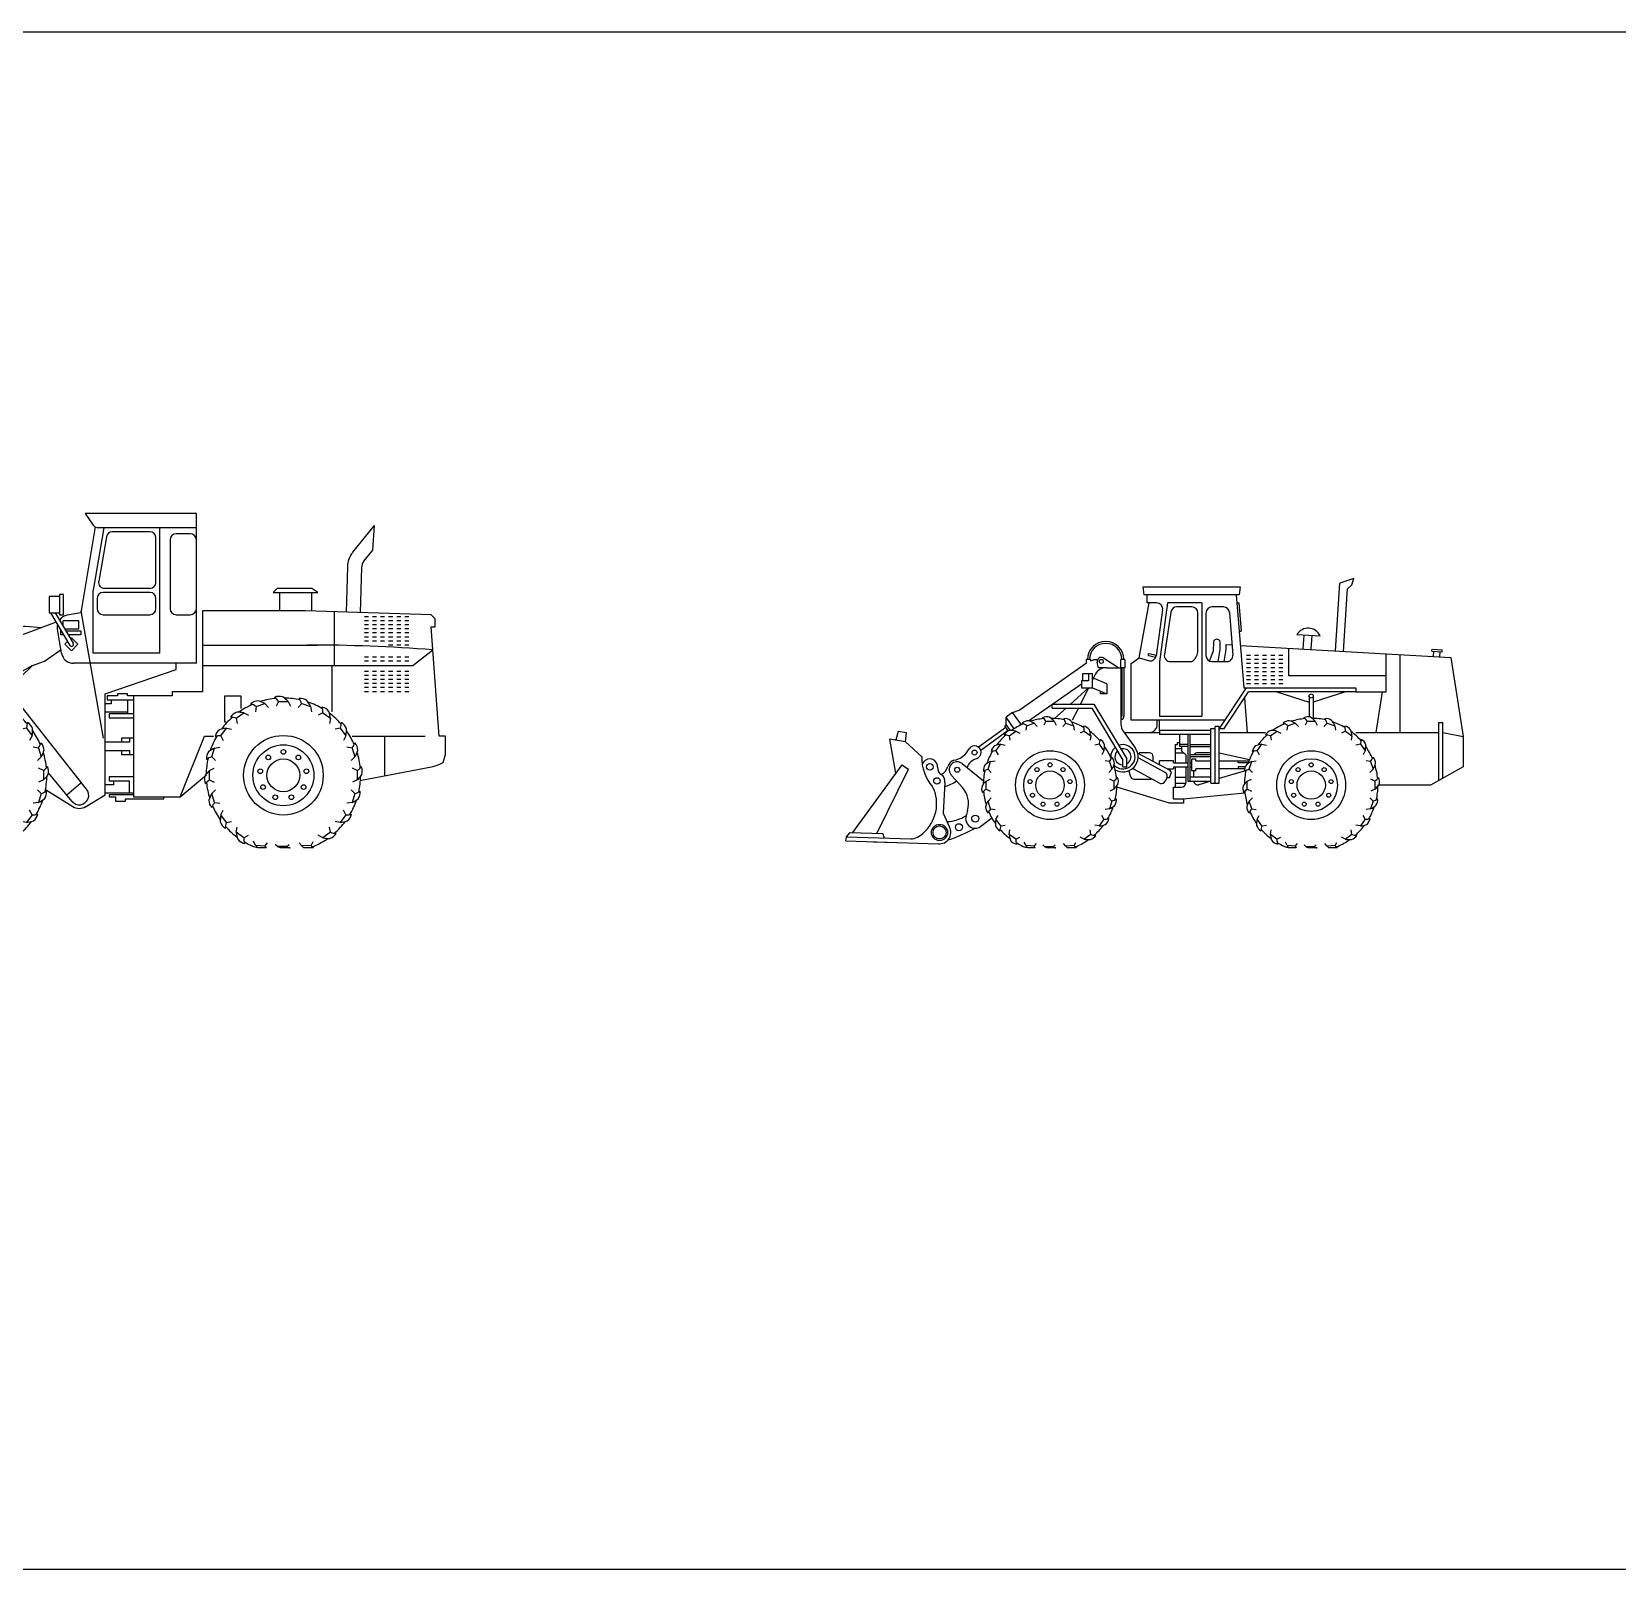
# Model space of a CAD drawing. Extents: x -121210 to 57230, y 84783 to 157800.
# Drawn here: x -78611 to -62947, y 112523 to 127711 of the extents above; entities that cross this region are included whole.
import ezdxf

# ---------------------------------------------------------------- set-up
doc = ezdxf.new("R2010")
doc.units = 0
doc.header["$MEASUREMENT"] = 0
doc.layers.get('0').update_dxf_attribs({"linetype": 'CONTINUOUS'})

# ---------------------------------------------------------------- blocks, each defined once
blk = doc.blocks.new('A$C0AE70014')
for p, q in [((3405, 3303), (3487, 3188)), ((4505, 3303), (3405, 3303)), ((4505, 1823), (4505, 3303)), ((3506, 3171), (3365, 2323)), ((3591, 3163), (3485, 2547)), ((4505, 3163), (3535, 3163)), ((4145, 1923), (4145, 3163)), ((6050, 2920), (6265, 3183)), ((6248, 2941), (6265, 3183)), ((3616, 3073), (3540, 2633)), ((4045, 3123), (3675, 3123)), ((4105, 2623), (4105, 3063)), ((4245, 3043), (4245, 2363)), ((4445, 3103), (4305, 3103)), ((6159, 2831), (6248, 2941)), ((5997, 2775), (5984, 2330)), ((6137, 2771), (6124, 2326)), ((3485, 1923), (3485, 2547)), ((4045, 2523), (3585, 2523)), ((4045, 2563), (3599, 2563)), ((5305, 2563), (5265, 2523)), ((5265, 2523), (5705, 2523)), ((5645, 2563), (5305, 2563)), ((5325, 2523), (5325, 2343)), ((5705, 2523), (5645, 2563)), ((5645, 2343), (5645, 2523)), ((3052, 2483), (3052, 2323)), ((3152, 2483), (3052, 2483)), ((3152, 2503), (3152, 2303)), ((3192, 2503), (3152, 2503)), ((3192, 2303), (3192, 2503)), ((3525, 2463), (3525, 2363)), ((4105, 2363), (4105, 2463)), ((3120, 2229), (2354, 1942)), ((3052, 2323), (3152, 2323)), ((3065, 2323), (3254, 2000)), ((3111, 2323), (3289, 2021)), ((3152, 2303), (3192, 2303)), ((3185, 2243), (3185, 2198)), ((3345, 2243), (3185, 2243)), ((3365, 2323), (3229, 2298)), ((3345, 2163), (3345, 2243)), ((3365, 2343), (3585, 1083)), ((3585, 2303), (4045, 2303)), ((4305, 2303), (4445, 2303)), ((4565, 2343), (4565, 1543)), ((5585, 2343), (4565, 2343)), ((6825, 2303), (5585, 2343)), ((5865, 2334), (5865, 1803)), ((6205, 2283), (6165, 2283)), ((6205, 2243), (6165, 2243)), ((6205, 2203), (6165, 2203)), ((6285, 2283), (6245, 2283)), ((6285, 2243), (6245, 2243)), ((6285, 2203), (6245, 2203)), ((6365, 2283), (6325, 2283)), ((6365, 2243), (6325, 2243)), ((6365, 2203), (6325, 2203)), ((6445, 2283), (6405, 2283)), ((6445, 2243), (6405, 2243)), ((6445, 2203), (6405, 2203)), ((6525, 2283), (6485, 2283)), ((6525, 2243), (6485, 2243)), ((6525, 2203), (6485, 2203)), ((6605, 2283), (6565, 2283)), ((6605, 2243), (6565, 2243)), ((6605, 2203), (6565, 2203)), ((6865, 2263), (6825, 2303)), ((6865, 2183), (6865, 2263)), ((2685, 2163), (1886, 1999)), ((2702, 2072), (2685, 2163)), ((2744, 2135), (2692, 2124)), ((2973, 2174), (2818, 2188)), ((3174, 1922), (3132, 2160)), ((3165, 2143), (3170, 2143)), ((3165, 2103), (3165, 2143)), ((3194, 2103), (3165, 2103)), ((3205, 2163), (3345, 2163)), ((3207, 2011), (3233, 2037)), ((3217, 2143), (3365, 2143)), ((3365, 2103), (3240, 2103)), ((3262, 2066), (3270, 2074)), ((3270, 2074), (3334, 2011)), ((3365, 2143), (3365, 2103)), ((6205, 2163), (6165, 2163)), ((6205, 2123), (6165, 2123)), ((6205, 2083), (6165, 2083)), ((6205, 2043), (6165, 2043)), ((6285, 2163), (6245, 2163)), ((6285, 2123), (6245, 2123)), ((6285, 2083), (6245, 2083)), ((6285, 2043), (6245, 2043)), ((6365, 2163), (6325, 2163)), ((6365, 2123), (6325, 2123)), ((6365, 2083), (6325, 2083)), ((6365, 2043), (6325, 2043)), ((6445, 2163), (6405, 2163)), ((6445, 2123), (6405, 2123)), ((6445, 2083), (6405, 2083)), ((6445, 2043), (6405, 2043)), ((6525, 2163), (6485, 2163)), ((6525, 2123), (6485, 2123)), ((6525, 2083), (6485, 2083)), ((6525, 2043), (6485, 2043)), ((6605, 2163), (6565, 2163)), ((6605, 2123), (6565, 2123)), ((6605, 2083), (6565, 2083)), ((6605, 2043), (6565, 2043)), ((6825, 2183), (6865, 2183)), ((6905, 1103), (6825, 2183)), ((1856, 1933), (1454, 1851)), ((1845, 2003), (1888, 1743)), ((1905, 2003), (1845, 2003)), ((1886, 1999), (1922, 1762)), ((3005, 1843), (3168, 1958)), ((3270, 1947), (3207, 2011)), ((3334, 2011), (3270, 1947)), ((4145, 1923), (3485, 1923)), ((4565, 2003), (5703, 2003)), ((6205, 1883), (6165, 1883)), ((6285, 1883), (6245, 1883)), ((6365, 1883), (6325, 1883)), ((6445, 2003), (6405, 2003)), ((6445, 1883), (6405, 1883)), ((6525, 2003), (6485, 2003)), ((6525, 1883), (6485, 1883)), ((6605, 2003), (6565, 2003)), ((6605, 1883), (6565, 1883)), ((6645, 1803), (6841, 1956)), ((1760, 1399), (1503, 1809)), ((2211, 1850), (1522, 1161)), ((1876, 1816), (1542, 1747)), ((1582, 1877), (1602, 1759)), ((1888, 1743), (1925, 1763)), ((2178, 1815), (1922, 1762)), ((2885, 1803), (2605, 1643)), ((2645, 1567), (2885, 1803)), ((2885, 1803), (3005, 1843)), ((4505, 1823), (3292, 1823)), ((3605, 1523), (4305, 1763)), ((4305, 1763), (4305, 1823)), ((4565, 1803), (6645, 1803)), ((5845, 1794), (5845, 1343)), ((6205, 1843), (6165, 1843)), ((6205, 1743), (6165, 1743)), ((6285, 1843), (6245, 1843)), ((6285, 1743), (6245, 1743)), ((6365, 1843), (6325, 1843)), ((6365, 1743), (6325, 1743)), ((6445, 1843), (6405, 1843)), ((6445, 1743), (6405, 1743)), ((6525, 1843), (6485, 1843)), ((6525, 1743), (6485, 1743)), ((6605, 1843), (6565, 1843)), ((6605, 1743), (6565, 1743)), ((1329, 1720), (1541, 1180)), ((1373, 1607), (1568, 1705)), ((1388, 1570), (1589, 1671)), ((2605, 1643), (2385, 1483)), ((2437, 1480), (2625, 1623)), ((2645, 1603), (2475, 1473)), ((2625, 1623), (2645, 1603)), ((2625, 1583), (3418, 580)), ((6205, 1703), (6165, 1703)), ((6205, 1663), (6165, 1663)), ((6205, 1623), (6165, 1623)), ((6205, 1583), (6165, 1583)), ((6285, 1703), (6245, 1703)), ((6285, 1663), (6245, 1663)), ((6285, 1623), (6245, 1623)), ((6285, 1583), (6245, 1583)), ((6365, 1703), (6325, 1703)), ((6365, 1663), (6325, 1663)), ((6365, 1623), (6325, 1623)), ((6365, 1583), (6325, 1583)), ((6445, 1703), (6405, 1703)), ((6445, 1663), (6405, 1663)), ((6445, 1623), (6405, 1623)), ((6445, 1583), (6405, 1583)), ((6525, 1703), (6485, 1703)), ((6525, 1663), (6485, 1663)), ((6525, 1623), (6485, 1623)), ((6525, 1583), (6485, 1583)), ((6605, 1703), (6565, 1703)), ((6605, 1663), (6565, 1663)), ((6605, 1623), (6565, 1623)), ((6605, 1583), (6565, 1583)), ((1995, 1396), (2083, 1425)), ((2083, 1425), (2119, 1388)), ((2218, 1446), (2195, 1400)), ((2218, 1446), (2311, 1446)), ((2311, 1446), (2334, 1400)), ((2446, 1425), (2410, 1388)), ((2446, 1425), (2534, 1396)), ((3605, 523), (3605, 1523)), ((3665, 1423), (3605, 1423)), ((3625, 1503), (3625, 1463)), ((3725, 1503), (3625, 1503)), ((3625, 1463), (3885, 1463)), ((3665, 1463), (3665, 1423)), ((3725, 1523), (3725, 1503)), ((3825, 1523), (3725, 1523)), ((3825, 1503), (3825, 1523)), ((3885, 1503), (3825, 1503)), ((3825, 1463), (3825, 1323)), ((3885, 1503), (3885, 503)), ((4265, 1503), (3885, 1503)), ((4265, 1543), (4265, 1503)), ((4565, 1543), (4265, 1543)), ((4785, 1503), (4945, 1503)), ((4785, 1243), (4785, 1503)), ((4945, 1503), (4945, 1378)), ((5095, 1396), (5183, 1425)), ((5183, 1425), (5219, 1388)), ((5318, 1446), (5295, 1400)), ((5318, 1446), (5411, 1446)), ((5411, 1446), (5434, 1400)), ((5546, 1425), (5510, 1388)), ((5546, 1425), (5634, 1396)), ((6205, 1543), (6165, 1543)), ((6285, 1543), (6245, 1543)), ((6365, 1543), (6325, 1543)), ((6445, 1543), (6405, 1543)), ((6525, 1543), (6485, 1543)), ((6605, 1543), (6565, 1543)), ((737, 1260), (805, 1295)), ((739, 1071), (737, 1260)), ((805, 1295), (1098, 1040)), ((1799, 1280), (1873, 1334)), ((1799, 1280), (1807, 1229)), ((1873, 1334), (1919, 1310)), ((1995, 1396), (1988, 1345)), ((2534, 1396), (2542, 1345)), ((2656, 1334), (2610, 1310)), ((2656, 1334), (2730, 1280)), ((2730, 1280), (2722, 1229)), ((3605, 1343), (3825, 1343)), ((3645, 1323), (3645, 1283)), ((3885, 1323), (3645, 1323)), ((3645, 1283), (3885, 1283)), ((4899, 1280), (4973, 1334)), ((4899, 1280), (4907, 1229)), ((4973, 1334), (5019, 1310)), ((5095, 1396), (5088, 1345)), ((5634, 1396), (5642, 1345)), ((5756, 1334), (5710, 1310)), ((5756, 1334), (5830, 1280)), ((5830, 1280), (5822, 1229)), ((1647, 1108), (1702, 1183)), ((1647, 1108), (1671, 1062)), ((1702, 1183), (1753, 1174)), ((2827, 1183), (2776, 1174)), ((2827, 1183), (2882, 1108)), ((2882, 1108), (2858, 1062)), ((4345, 503), (4585, 1103)), ((4585, 1103), (4675, 1103)), ((4747, 1108), (4802, 1183)), ((4747, 1108), (4771, 1062)), ((4801, 1243), (4785, 1243)), ((4802, 1183), (4853, 1174)), ((5927, 1183), (5876, 1174)), ((5927, 1183), (5982, 1108)), ((5982, 1108), (5958, 1062)), ((6043, 1103), (6765, 1103)), ((6365, 1103), (6365, 712)), ((6965, 1103), (6905, 1103)), ((6965, 923), (6965, 1103)), ((135, 344), (907, 1066)), ((224, 318), (1002, 1045)), ((907, 1066), (1002, 1045)), ((1139, 951), (1143, 545)), ((1557, 898), (1585, 986)), ((1585, 986), (1637, 994)), ((2944, 986), (2893, 994)), ((2944, 986), (2972, 898)), ((3845, 1043), (3605, 1043)), ((3605, 963), (3845, 963)), ((3765, 1083), (3765, 1043)), ((3885, 1083), (3765, 1083)), ((3765, 963), (3765, 923)), ((3845, 1083), (3845, 1043)), ((3845, 963), (3845, 923)), ((4657, 898), (4685, 986)), ((4685, 986), (4737, 994)), ((6044, 986), (5993, 994)), ((6044, 986), (6072, 898)), ((90, 357), (663, 893)), ((1140, 833), (1253, 691)), ((1362, 560), (1408, 928)), ((1535, 763), (1582, 786)), ((1557, 898), (1594, 862)), ((2972, 898), (2935, 862)), ((2994, 763), (2947, 786)), ((3765, 923), (3885, 923)), ((4635, 763), (4682, 786)), ((4657, 898), (4694, 862)), ((6072, 898), (6035, 862)), ((6094, 763), (6047, 786)), ((6121, 666), (6845, 803)), ((6845, 803), (6905, 823)), ((6905, 823), (6945, 843)), ((6945, 843), (6965, 923)), ((1535, 671), (1535, 763)), ((1535, 671), (1582, 648)), ((2994, 671), (2947, 648)), ((2994, 763), (2994, 671)), ((3276, 462), (3044, 740)), ((3225, 523), (3365, 643)), ((3645, 703), (3645, 663)), ((3885, 703), (3645, 703)), ((3645, 663), (3845, 663)), ((3685, 663), (3685, 623)), ((3845, 543), (3845, 663)), ((4345, 503), (4605, 723)), ((4635, 671), (4635, 763)), ((4635, 671), (4682, 648)), ((6094, 671), (6047, 648)), ((6094, 763), (6094, 671)), ((1304, 517), (1270, 193)), ((1557, 536), (1594, 572)), ((1585, 448), (1557, 536)), ((2972, 536), (2935, 572)), ((2972, 536), (2944, 448)), ((3015, 577), (3285, 408)), ((3410, 407), (3605, 523)), ((3685, 623), (3605, 623)), ((3605, 543), (3885, 543)), ((3645, 523), (3645, 503)), ((3885, 523), (3645, 523)), ((3645, 503), (3705, 503)), ((3705, 503), (3705, 463)), ((3805, 483), (4185, 483)), ((3805, 463), (3805, 483)), ((3885, 503), (4345, 503)), ((4185, 483), (4185, 503)), ((4657, 536), (4694, 572)), ((4685, 448), (4657, 536)), ((6072, 536), (6035, 572)), ((6072, 536), (6044, 448)), ((0, 342), (72, 363)), ((947, 64), (0, 342)), ((308, 294), (72, 363)), ((1585, 448), (1637, 440)), ((1647, 326), (1671, 372)), ((1702, 251), (1647, 326)), ((2882, 326), (2827, 251)), ((2882, 326), (2858, 372)), ((2944, 448), (2893, 440)), ((3705, 463), (3805, 463)), ((4685, 448), (4737, 440)), ((4747, 326), (4771, 372)), ((4802, 251), (4747, 326)), ((5982, 326), (5927, 251)), ((5982, 326), (5958, 372)), ((6044, 448), (5993, 440)), ((308, 294), (310, 251)), ((1702, 251), (1753, 259)), ((1799, 154), (1807, 205)), ((2730, 154), (2722, 205)), ((2827, 251), (2776, 259)), ((4802, 251), (4853, 259)), ((4899, 154), (4907, 205)), ((5830, 154), (5822, 205)), ((5927, 251), (5876, 259)), ((1168, 86), (999, 61)), ((1873, 100), (1799, 154)), ((1873, 100), (1919, 124)), ((1990, 25), (1971, 66)), ((2083, 18), (1990, 25)), ((2095, 0), (2012, 0)), ((2083, 18), (2109, 49)), ((2207, 12), (2184, 33)), ((2299, 12), (2207, 12)), ((2332, 0), (2246, 0)), ((2299, 12), (2323, 33)), ((2446, 19), (2420, 49)), ((2539, 25), (2446, 19)), ((2563, 0), (2468, 0)), ((2539, 25), (2558, 62)), ((2656, 100), (2610, 124)), ((2730, 154), (2656, 100)), ((4973, 100), (4899, 154)), ((4973, 100), (5019, 124)), ((5090, 25), (5071, 66)), ((5183, 18), (5090, 25)), ((5195, 0), (5112, 0)), ((5183, 18), (5209, 49)), ((5307, 12), (5284, 33)), ((5399, 12), (5307, 12)), ((5432, 0), (5346, 0)), ((5399, 12), (5423, 33)), ((5546, 19), (5520, 49)), ((5639, 25), (5546, 19)), ((5663, 0), (5568, 0)), ((5639, 25), (5658, 62)), ((5756, 100), (5710, 124)), ((5830, 154), (5756, 100))]:
    blk.add_line(p, q)
for centre, radius in [((1413, 1770), 36.6), ((2265, 717), 393), ((5365, 717), 393), ((2265, 717), 301), ((2265, 948), 23.1), ((5365, 717), 301), ((5365, 948), 23.1), ((2116, 894), 23.1), ((2265, 717), 162), ((2413, 894), 23.1), ((5216, 894), 23.1), ((5365, 717), 162), ((5513, 894), 23.1), ((1193, 588), 40), ((2037, 757), 23.1), ((2492, 757), 23.1), ((5137, 757), 23.1), ((5592, 757), 23.1), ((2064, 601), 23.1), ((2185, 500), 23.1), ((2344, 500), 23.1), ((2465, 601), 23.1), ((5164, 601), 23.1), ((5285, 500), 23.1), ((5444, 500), 23.1), ((5565, 601), 23.1), ((1154, 241), 40)]:
    blk.add_circle(centre, radius)
for centre, radius, start, end in [((3535, 3223), 60, 215.5377, 270), ((3675, 3063), 60, 90, 170.2176), ((4045, 3063), 60, 0, 90), ((4305, 3043), 60, 90, 180), ((4445, 3043), 60, 0, 90), ((6237, 2768), 240, 140.9061, 178.3634), ((6237, 2768), 100, 140.9061, 178.3634), ((3585, 2463), 60, 90, 180), ((3599, 2623), 60, 170.2176, 270), ((4045, 2623), 60, 270, 0), ((4045, 2463), 60, 0, 90), ((3585, 2363), 60, 180, 270), ((4045, 2363), 60, 270, 0), ((4305, 2363), 60, 180, 270), ((4445, 2363), 60, 270, 0), ((3250, 2180), 120, 167.5202, 190.008), ((3250, 2180), 120, 100.3048, 143.9606), ((2812, 2118), 69.6, 84.6796, 204.4108), ((2494, 1567), 400, 110.556, 135), ((3292, 1943), 120, 190.008, 270), ((3272, 2011), 20, 210.4655, 300.4655), ((3272, 2011), 20, 300.4655, 30.4655), ((5658, -12803), 14806, 85.416, 90.2112), ((1418, 1760), 98, 30.5856, 203.8803), ((2265, 717), 763, 113.456, 125.2363), ((2017, 1347), 105, 89.3999, 133.5505), ((1890, 1262), 170, 51.9063, 71.2791), ((1942, 1184), 278, 59.6335, 74.1346), ((2265, 717), 763, 95.456, 107.2363), ((2224, 1392), 105, 71.3999, 115.5505), ((2077, 1351), 170, 33.9063, 53.2791), ((2103, 1261), 278, 41.6335, 56.1346), ((2265, 717), 763, 77.456, 89.2363), ((2435, 1372), 105, 53.3999, 97.5505), ((2282, 1378), 170, 15.9063, 35.2791), ((2279, 1284), 278, 23.6335, 38.1346), ((2265, 717), 763, 59.456, 71.2363), ((5365, 717), 763, 113.456, 125.2363), ((5117, 1347), 105, 89.3999, 133.5505), ((4990, 1262), 170, 51.9063, 71.2791), ((5042, 1184), 278, 59.6335, 74.1346), ((5365, 717), 763, 95.456, 107.2363), ((5324, 1392), 105, 71.3999, 115.5505), ((5177, 1351), 170, 33.9063, 53.2791), ((5203, 1261), 278, 41.6335, 56.1346), ((5365, 717), 763, 77.456, 89.2363), ((5535, 1372), 105, 53.3999, 97.5505), ((5382, 1378), 170, 15.9063, 35.2791), ((5379, 1284), 278, 23.6335, 38.1346), ((5365, 717), 763, 59.456, 71.2363), ((2265, 717), 763, 131.456, 143.2363), ((1835, 1240), 105, 107.3999, 151.5505), ((1740, 1120), 170, 69.9063, 89.2791), ((1814, 1062), 278, 77.6335, 92.1346), ((2629, 1287), 105, 35.3999, 79.5505), ((2486, 1340), 170, 357.9063, 17.2791), ((2453, 1252), 278, 5.6335, 20.1346), ((2265, 717), 763, 41.456, 53.2363), ((5365, 717), 763, 131.456, 143.2363), ((4935, 1240), 105, 107.3999, 151.5505), ((4840, 1120), 170, 69.9063, 89.2791), ((4914, 1062), 278, 77.6335, 92.1346), ((5586, 1340), 170, 357.9063, 17.2791), ((5729, 1287), 105, 35.3999, 79.5505), ((5553, 1252), 278, 5.6335, 20.1346), ((5365, 717), 763, 41.456, 53.2363), ((1805, 878), 400, 135, 172.8238), ((2265, 717), 763, 149.456, 161.2363), ((1694, 1081), 105, 125.3999, 169.5505), ((1641, 938), 170, 87.9063, 107.2791), ((1729, 906), 278, 95.6335, 110.1346), ((2668, 1241), 170, 339.9063, 359.2791), ((2787, 1147), 105, 17.3999, 61.5505), ((2610, 1168), 278, 347.6335, 2.1346), ((2265, 717), 763, 23.456, 35.2363), ((5365, 717), 763, 149.456, 161.2363), ((4794, 1081), 105, 125.3999, 169.5505), ((4741, 938), 170, 87.9063, 107.2791), ((4829, 906), 278, 95.6335, 110.1346), ((5768, 1241), 170, 339.9063, 359.2791), ((5887, 1147), 105, 17.3999, 61.5505), ((5710, 1168), 278, 347.6335, 2.1346), ((5365, 717), 763, 23.456, 35.2363), ((499, 1068), 240, 313.0672, 0.5568), ((1019, 950), 120, 0.5568, 48.9232), ((1610, 887), 105, 143.3999, 187.5505), ((1697, 731), 278, 113.6335, 128.1346), ((2810, 1091), 170, 321.9063, 341.2791), ((2895, 964), 105, 359.3999, 43.5505), ((2732, 1039), 278, 329.6335, 344.1346), ((2265, 717), 763, 5.456, 17.2363), ((4710, 887), 105, 143.3999, 187.5505), ((4797, 731), 278, 113.6335, 128.1346), ((5910, 1091), 170, 321.9063, 341.2791), ((5995, 964), 105, 359.3999, 43.5505), ((5832, 1039), 278, 329.6335, 344.1346), ((5365, 717), 763, 5.456, 17.2363), ((2265, 717), 763, 167.456, 179.2363), ((1603, 735), 170, 105.9063, 125.2791), ((2899, 904), 170, 303.9063, 323.2791), ((2940, 757), 105, 341.3999, 25.5505), ((5365, 717), 763, 167.456, 179.2363), ((4703, 735), 170, 105.9063, 125.2791), ((5999, 904), 170, 303.9063, 323.2791), ((6040, 757), 105, 341.3999, 25.5505), ((1065, 542), 240, 354.0105, 38.4317), ((1720, 555), 278, 131.6335, 146.1346), ((1630, 530), 170, 123.9063, 143.2791), ((2265, 717), 763, 185.456, 197.2363), ((2809, 879), 278, 311.6335, 326.1346), ((2265, 717), 763, 347.456, 359.2363), ((4689, 677), 105, 161.3999, 205.5505), ((4820, 555), 278, 131.6335, 146.1346), ((4730, 530), 170, 123.9063, 143.2791), ((5365, 717), 763, 185.456, 197.2363), ((5909, 879), 278, 311.6335, 326.1346), ((5365, 717), 763, 347.456, 359.2363), ((743, 541), 400, 253.6293, 0.5568), ((1091, 631), 280, 316.9438, 345.2611), ((1797, 395), 278, 149.6335, 164.1346), ((1634, 470), 105, 179.3999, 223.5505), ((2265, 717), 763, 329.456, 341.2363), ((2832, 703), 278, 293.6335, 308.1346), ((2926, 699), 170, 285.9063, 305.2791), ((2919, 546), 105, 323.3999, 7.5505), ((3349, 518), 92.6, 217.4341, 41.6546), ((4897, 395), 278, 149.6335, 164.1346), ((4734, 470), 105, 179.3999, 223.5505), ((5365, 717), 763, 329.456, 341.2363), ((5932, 703), 278, 293.6335, 308.1346), ((6026, 699), 170, 285.9063, 305.2791), ((6019, 546), 105, 323.3999, 7.5505), ((912, 1119), 1026, 290.5286, 311.6679), ((1719, 343), 170, 141.9063, 161.2791), ((2265, 717), 763, 203.456, 215.2363), ((1919, 266), 278, 167.6335, 182.1346), ((2888, 496), 170, 267.9063, 287.2791), ((2835, 352), 105, 305.3999, 349.5505), ((3349, 510), 120, 237.9946, 300.9638), ((4819, 343), 170, 141.9063, 161.2791), ((5365, 717), 763, 203.456, 215.2363), ((5019, 266), 278, 167.6335, 182.1346), ((5988, 496), 170, 267.9063, 287.2791), ((5935, 352), 105, 305.3999, 349.5505), ((1150, 205), 120, 278.6869, 354.0105), ((1742, 287), 105, 197.3999, 241.5505), ((1861, 193), 170, 159.9063, 179.2791), ((2265, 717), 763, 221.456, 233.2363), ((2265, 717), 763, 311.456, 323.2363), ((2800, 528), 278, 275.6335, 290.1346), ((4842, 287), 105, 197.3999, 241.5505), ((4961, 193), 170, 159.9063, 179.2791), ((5365, 717), 763, 221.456, 233.2363), ((5365, 717), 763, 311.456, 323.2363), ((5900, 528), 278, 275.6335, 290.1346), ((981, 179), 120, 253.6293, 278.6869), ((2076, 182), 278, 185.6335, 200.1346), ((1900, 147), 105, 215.3999, 259.5505), ((2043, 94), 170, 177.9063, 197.2791), ((2265, 717), 763, 239.456, 246.4166), ((2015, 145), 139, 246.4166, 266.5485), ((2211, 195), 278, 217.4595, 224.3208), ((2230, 103), 170, 209.7323, 217.1974), ((2275, 162), 164, 245.5046, 259.7361), ((2346, 86), 87.5, 238.1006, 261.0693), ((2640, 218), 278, 225.8754, 231.6702), ((2672, 130), 170, 218.1481, 230.095), ((2514, 145), 139, 285.5005, 293.5834), ((2265, 717), 763, 293.5834, 305.2363), ((2715, 372), 278, 257.6335, 272.1346), ((2694, 194), 105, 287.3999, 331.5505), ((2789, 314), 170, 249.9063, 269.2791), ((5176, 182), 278, 185.6335, 200.1346), ((5000, 147), 105, 215.3999, 259.5505), ((5143, 94), 170, 177.9063, 197.2791), ((5365, 717), 763, 239.456, 246.4166), ((5115, 145), 139, 246.4166, 266.5485), ((5311, 195), 278, 217.4595, 224.3208), ((5330, 103), 170, 209.7323, 217.1974), ((5375, 162), 164, 245.5046, 259.7361), ((5446, 86), 87.5, 238.1006, 261.0693), ((5740, 218), 278, 225.8754, 231.6702), ((5772, 130), 170, 218.1481, 230.095), ((5614, 145), 139, 285.5005, 293.5834), ((5365, 717), 763, 293.5834, 305.2363), ((5815, 372), 278, 257.6335, 272.1346), ((5794, 194), 105, 287.3999, 331.5505), ((5889, 314), 170, 249.9063, 269.2791)]:
    blk.add_arc(centre, radius, start, end)
blk = doc.blocks.new('A$C77122B40')
for p, q in [((2948, 2500), (2938, 2580)), ((2938, 2580), (3898, 2580)), ((3898, 2580), (3888, 2500)), ((4837, 1946), (4881, 2614)), ((5018, 2660), (4881, 2614)), ((4916, 1941), (4958, 2560)), ((4958, 2560), (4998, 2600)), ((4998, 2600), (5018, 2660)), ((2898, 1878), (2998, 2420)), ((3888, 2500), (2948, 2500)), ((2978, 2420), (2978, 2500)), ((3071, 2420), (2978, 2420)), ((3130, 2352), (3066, 1898)), ((3180, 2420), (3098, 1837)), ((3518, 2420), (3180, 2420)), ((3418, 2380), (3270, 2380)), ((3518, 2420), (3518, 1300)), ((3732, 2380), (3618, 2380)), ((3858, 2500), (3931, 1580)), ((3864, 2420), (3884, 2420)), ((3884, 2420), (3907, 2140)), ((3210, 2329), (3148, 1909)), ((3478, 1934), (3478, 2320)), ((3558, 2320), (3558, 1900)), ((3792, 2325), (3825, 1905)), ((3634, 2040), (3628, 1939)), ((3698, 1960), (3698, 2040)), ((3887, 2140), (3907, 2140)), ((4457, 2108), (4686, 2095)), ((4518, 1964), (4527, 2101)), ((4598, 1960), (4607, 2101)), ((3061, 1882), (2993, 1898)), ((3066, 1901), (2998, 1917)), ((3454, 1873), (3471, 1907)), ((3595, 1844), (3628, 1939)), ((3678, 1840), (3698, 1960)), ((3738, 1840), (3758, 1960)), ((3758, 1960), (3758, 2008)), ((3758, 2008), (3817, 2005)), ((3898, 2000), (5978, 1880)), ((3998, 1900), (3958, 1900)), ((4078, 1900), (4038, 1900)), ((4158, 1900), (4118, 1900)), ((4238, 1900), (4198, 1900)), ((4318, 1900), (4278, 1900)), ((4378, 1700), (4378, 1972)), ((5338, 1540), (5338, 1917)), ((5478, 1140), (5478, 1909)), ((5791, 1943), (5792, 1963)), ((5791, 1943), (5891, 1937)), ((5792, 1963), (5892, 1957)), ((5808, 1890), (5811, 1942)), ((5868, 1886), (5871, 1938)), ((5891, 1937), (5892, 1957)), ((5978, 1880), (6098, 1100)), ((1712, 1361), (2378, 1827)), ((2378, 1827), (2378, 1860)), ((2418, 1860), (2378, 1860)), ((2418, 1860), (2418, 1847)), ((2418, 1847), (2458, 1860)), ((2458, 1860), (2488, 1860)), ((2498, 1780), (2485, 1832)), ((2558, 1780), (2498, 1780)), ((2545, 1876), (2698, 1780)), ((2572, 1780), (2718, 1780)), ((2758, 1860), (2718, 1860)), ((2718, 1780), (2718, 1860)), ((2758, 1780), (2718, 1780)), ((2718, 1780), (2718, 1222)), ((2728, 1780), (2728, 1300)), ((2748, 1780), (2748, 1300)), ((2758, 1860), (2758, 1780)), ((2818, 1820), (2898, 1878)), ((2818, 1260), (2818, 1820)), ((2898, 1878), (2999, 1847)), ((3098, 1837), (3098, 1300)), ((3207, 1840), (3401, 1840)), ((3618, 1840), (3765, 1840)), ((3998, 1860), (3958, 1860)), ((3998, 1820), (3958, 1820)), ((3998, 1780), (3958, 1780)), ((3998, 1740), (3958, 1740)), ((4078, 1860), (4038, 1860)), ((4078, 1820), (4038, 1820)), ((4078, 1780), (4038, 1780)), ((4078, 1740), (4038, 1740)), ((4158, 1860), (4118, 1860)), ((4158, 1820), (4118, 1820)), ((4158, 1780), (4118, 1780)), ((4158, 1740), (4118, 1740)), ((4238, 1860), (4198, 1860)), ((4238, 1820), (4198, 1820)), ((4238, 1780), (4198, 1780)), ((4238, 1740), (4198, 1740)), ((4318, 1860), (4278, 1860)), ((4318, 1820), (4278, 1820)), ((4318, 1780), (4278, 1780)), ((4318, 1740), (4278, 1740)), ((1806, 1256), (2328, 1621)), ((2398, 1580), (2221, 1420)), ((2398, 1580), (2318, 1420)), ((2328, 1650), (2328, 1580)), ((2398, 1650), (2328, 1650)), ((2328, 1580), (2438, 1580)), ((2338, 1720), (2338, 1650)), ((2438, 1720), (2338, 1720)), ((2398, 1720), (2398, 1650)), ((2438, 1580), (2438, 1720)), ((2465, 1714), (2438, 1660)), ((2578, 1620), (2438, 1680)), ((2438, 1580), (2578, 1520)), ((2578, 1620), (2578, 1520)), ((3691, 1180), (3958, 1580)), ((3931, 1580), (5038, 1580)), ((3998, 1700), (3958, 1700)), ((3998, 1660), (3958, 1660)), ((3998, 1620), (3958, 1620)), ((4078, 1700), (4038, 1700)), ((4078, 1660), (4038, 1660)), ((4078, 1620), (4038, 1620)), ((4158, 1700), (4118, 1700)), ((4158, 1660), (4118, 1660)), ((4158, 1620), (4118, 1620)), ((4238, 1700), (4198, 1700)), ((4238, 1660), (4198, 1660)), ((4238, 1620), (4198, 1620)), ((4318, 1700), (4278, 1700)), ((4318, 1660), (4278, 1660)), ((4318, 1620), (4278, 1620)), ((5338, 1700), (4378, 1700)), ((5038, 1580), (5038, 1540)), ((2038, 1380), (2038, 1420)), ((2038, 1420), (2452, 1420)), ((2452, 1420), (2778, 878)), ((2518, 1520), (2518, 1540)), ((2578, 1520), (2518, 1520)), ((3739, 1180), (3979, 1540)), ((3939, 1480), (3967, 1140)), ((5038, 1540), (3979, 1540)), ((4258, 1540), (4578, 1440)), ((4598, 1540), (4578, 1540)), ((4578, 1500), (4578, 1297)), ((4938, 1540), (4618, 1440)), ((4618, 1500), (4618, 1280)), ((5038, 1540), (5338, 1540)), ((5298, 1540), (5238, 1140)), ((1648, 1337), (1583, 1290)), ((1586, 1218), (1583, 1290)), ((1664, 1177), (1583, 1290)), ((1648, 1337), (1712, 1361)), ((1735, 1216), (1648, 1337)), ((2038, 1380), (2430, 1380)), ((2176, 1380), (2067, 1281)), ((2298, 1380), (2238, 1260)), ((2430, 1380), (2738, 867)), ((3738, 1260), (2818, 1260)), ((3078, 1220), (3078, 1260)), ((3098, 1300), (3518, 1300)), ((3098, 1160), (3098, 1260)), ((519, 1149), (495, 1067)), ((600, 1137), (519, 1149)), ((589, 1049), (600, 1137)), ((1581, 1190), (1311, 994)), ((1605, 1158), (1334, 962)), ((1586, 1218), (1570, 1206)), ((1607, 1154), (1570, 1206)), ((1628, 1159), (1586, 1218)), ((1615, 1107), (1679, 1154)), ((1615, 1107), (1622, 1063)), ((1679, 1154), (1719, 1133)), ((1785, 1207), (1778, 1163)), ((1785, 1207), (1861, 1232)), ((1861, 1232), (1892, 1200)), ((1978, 1251), (1958, 1211)), ((1978, 1251), (2058, 1251)), ((2058, 1251), (2078, 1211)), ((2175, 1232), (2143, 1200)), ((2175, 1232), (2251, 1207)), ((2251, 1207), (2257, 1163)), ((2356, 1154), (2316, 1133)), ((2356, 1154), (2421, 1107)), ((2421, 1107), (2413, 1063)), ((2741, 1152), (2859, 988)), ((2751, 1140), (3098, 1140)), ((3098, 1160), (3098, 1120)), ((3608, 1160), (3098, 1160)), ((3608, 1120), (3098, 1120)), ((3298, 1120), (3298, 1000)), ((3378, 1120), (3378, 660)), ((3398, 1120), (3398, 660)), ((3608, 640), (3608, 1180)), ((3608, 1180), (3648, 1180)), ((3648, 640), (3648, 1200)), ((3688, 1200), (3648, 1200)), ((3688, 640), (3688, 1200)), ((3688, 1180), (3738, 1180)), ((3698, 1140), (4147, 1140)), ((4195, 1107), (4259, 1154)), ((4195, 1107), (4202, 1063)), ((4259, 1154), (4299, 1133)), ((4365, 1207), (4358, 1163)), ((4365, 1207), (4441, 1232)), ((4441, 1232), (4472, 1200)), ((4558, 1251), (4538, 1211)), ((4558, 1251), (4638, 1251)), ((4638, 1251), (4658, 1211)), ((4755, 1232), (4723, 1200)), ((4755, 1232), (4831, 1207)), ((4831, 1207), (4837, 1163)), ((4936, 1154), (4896, 1133)), ((4936, 1154), (5001, 1107)), ((5001, 1107), (4993, 1063)), ((5038, 1140), (5858, 1140)), ((5858, 665), (5858, 1240)), ((5858, 1240), (5898, 1240)), ((5898, 687), (5898, 1240)), ((5898, 1140), (6098, 1100)), ((6098, 1100), (6098, 800)), ((432, 1075), (492, 738)), ((589, 1049), (432, 1075)), ((750, 900), (589, 1049)), ((1484, 958), (1531, 1023)), ((1484, 958), (1505, 919)), ((1531, 1023), (1575, 1016)), ((2504, 1023), (2460, 1016)), ((2504, 1023), (2551, 958)), ((2551, 958), (2531, 919)), ((2998, 940), (2898, 940)), ((3258, 840), (3258, 1020)), ((3258, 1020), (3278, 1020)), ((3258, 980), (3318, 980)), ((3258, 940), (3338, 940)), ((3278, 1040), (3298, 1040)), ((3278, 1020), (3278, 1040)), ((3378, 1020), (3298, 1020)), ((3378, 1000), (3298, 1000)), ((3318, 1000), (3318, 960)), ((3318, 960), (3358, 920)), ((3398, 1020), (3608, 1020)), ((3398, 1000), (3608, 1000)), ((3608, 940), (3478, 940)), ((4064, 958), (4111, 1023)), ((4064, 958), (4085, 919)), ((4111, 1023), (4155, 1016)), ((5084, 1023), (5040, 1016)), ((5084, 1023), (5131, 958)), ((5131, 958), (5111, 919)), ((553, 820), (65, 152)), ((553, 820), (621, 776)), ((907, 797), (906, 818)), ((1150, 832), (1359, 663)), ((1406, 777), (1430, 853)), ((1430, 853), (1475, 860)), ((2605, 853), (2561, 860)), ((2605, 853), (2630, 777)), ((2738, 800), (2738, 867)), ((2738, 800), (2778, 800)), ((2778, 800), (2778, 878)), ((3205, 765), (2883, 937)), ((3156, 746), (2894, 886)), ((3038, 858), (3038, 900)), ((3098, 826), (3098, 860)), ((3238, 860), (3098, 860)), ((3238, 840), (3238, 860)), ((3238, 840), (3378, 840)), ((3238, 800), (3238, 780)), ((3238, 800), (3378, 800)), ((3258, 600), (3258, 800)), ((3358, 920), (3358, 840)), ((3358, 800), (3358, 640)), ((3608, 920), (3398, 920)), ((3608, 900), (3398, 900)), ((3398, 840), (3418, 840)), ((3398, 800), (3418, 800)), ((3418, 760), (3418, 880)), ((3418, 880), (3458, 880)), ((3458, 860), (3458, 880)), ((3458, 860), (3608, 860)), ((3987, 870), (3688, 934)), ((3688, 860), (3983, 860)), ((3878, 840), (3878, 860)), ((3975, 840), (3878, 840)), ((3878, 800), (3878, 780)), ((3942, 800), (3878, 800)), ((3986, 777), (4010, 853)), ((4010, 853), (4055, 860)), ((5185, 853), (5141, 860)), ((5185, 853), (5210, 777)), ((6098, 800), (5778, 620)), ((306, 143), (621, 776)), ((958, 713), (950, 721)), ((978, 647), (963, 342)), ((1048, 713), (1152, 597)), ((1387, 660), (1427, 680)), ((1387, 580), (1387, 660)), ((1406, 777), (1438, 745)), ((2630, 777), (2598, 745)), ((2648, 660), (2608, 680)), ((2648, 660), (2648, 580)), ((2798, 760), (2810, 710)), ((3099, 640), (2838, 780)), ((2849, 680), (3018, 680)), ((3175, 696), (3197, 696)), ((3180, 780), (3238, 780)), ((3197, 696), (3219, 745)), ((3219, 745), (3205, 765)), ((3258, 700), (3358, 700)), ((3258, 640), (3358, 640)), ((3378, 660), (3608, 660)), ((3608, 700), (3398, 700)), ((3458, 760), (3418, 760)), ((3438, 700), (3438, 760)), ((3608, 780), (3458, 780)), ((3458, 760), (3458, 780)), ((3608, 660), (3489, 624)), ((3608, 640), (3688, 640)), ((3936, 780), (3688, 780)), ((3935, 759), (3688, 684)), ((3967, 660), (4007, 680)), ((3967, 580), (3967, 660)), ((3986, 777), (4018, 745)), ((5210, 777), (5178, 745)), ((5228, 660), (5188, 680)), ((5228, 660), (5228, 580)), ((1387, 580), (1427, 560)), ((1406, 463), (1438, 495)), ((2630, 463), (2598, 495)), ((2648, 580), (2608, 560)), ((3198, 440), (2678, 600)), ((3238, 600), (3318, 600)), ((3238, 480), (3238, 600)), ((3338, 480), (3238, 480)), ((3938, 540), (3338, 480)), ((3338, 480), (3338, 440)), ((3967, 580), (4007, 560)), ((3986, 463), (4018, 495)), ((5210, 463), (5178, 495)), ((5228, 580), (5188, 560)), ((5778, 620), (5258, 620)), ((963, 342), (1025, 205)), ((1204, 369), (1188, 316)), ((1430, 387), (1406, 463)), ((1430, 387), (1475, 380)), ((1484, 282), (1505, 321)), ((2551, 282), (2531, 321)), ((2605, 387), (2561, 380)), ((2630, 463), (2605, 387)), ((3338, 440), (3198, 440)), ((4010, 387), (3986, 463)), ((4010, 387), (4055, 380)), ((4064, 282), (4085, 321)), ((5131, 282), (5111, 321)), ((5185, 387), (5141, 380)), ((5210, 463), (5185, 387)), ((1331, 210), (1442, 298)), ((1531, 217), (1484, 282)), ((1531, 217), (1575, 224)), ((1615, 133), (1622, 177)), ((2421, 133), (2413, 177)), ((2504, 217), (2460, 224)), ((2551, 282), (2504, 217)), ((4111, 217), (4064, 282)), ((4111, 217), (4155, 224)), ((4195, 133), (4202, 177)), ((5001, 133), (4993, 177)), ((5084, 217), (5040, 224)), ((5131, 282), (5084, 217)), ((0, 70), (8, 110)), ((0, 70), (916, 40)), ((8, 110), (45, 153)), ((8, 110), (643, 89)), ((45, 153), (367, 141)), ((271, 60), (501, 53)), ((384, 97), (367, 141)), ((1679, 86), (1615, 133)), ((1679, 86), (1719, 107)), ((1781, 22), (1764, 57)), ((1860, 16), (1781, 22)), ((1860, 16), (1883, 42)), ((1968, 11), (1948, 29)), ((2048, 11), (1968, 11)), ((2048, 11), (2068, 29)), ((2175, 16), (2152, 42)), ((2255, 22), (2175, 16)), ((2255, 22), (2272, 54)), ((2356, 86), (2316, 107)), ((2421, 133), (2356, 86)), ((4259, 86), (4195, 133)), ((4259, 86), (4299, 107)), ((4361, 22), (4344, 57)), ((4440, 16), (4361, 22)), ((4440, 16), (4463, 42)), ((4548, 11), (4528, 29)), ((4628, 11), (4548, 11)), ((4628, 11), (4648, 29)), ((4755, 16), (4732, 42)), ((4835, 22), (4755, 16)), ((4835, 22), (4852, 54)), ((4936, 86), (4896, 107)), ((5001, 133), (4936, 86)), ((1871, 0), (1800, 0)), ((2076, 0), (2002, 0)), ((2276, 0), (2193, 0)), ((4451, 0), (4380, 0)), ((4656, 0), (4582, 0)), ((4856, 0), (4773, 0))]:
    blk.add_line(p, q)
for centre, radius in [((2524, 1842), 20), ((4598, 1500), 20), ((1272, 942), 24.7), ((2018, 620), 340), ((4598, 620), 340), ((830, 800), 32.1), ((1101, 772), 24.7), ((2018, 620), 260), ((1889, 773), 20), ((2018, 820), 20), ((2146, 773), 20), ((4598, 620), 260), ((4469, 773), 20), ((4598, 820), 20), ((4726, 773), 20), ((901, 661), 32.1), ((1821, 655), 20), ((2018, 620), 140), ((2215, 655), 20), ((4401, 655), 20), ((4598, 620), 140), ((4795, 655), 20), ((1845, 520), 20), ((2191, 520), 20), ((4425, 520), 20), ((4771, 520), 20), ((1279, 289), 34.7), ((1949, 432), 20), ((2086, 432), 20), ((4529, 432), 20), ((4666, 432), 20), ((926, 152), 80.3), ((926, 152), 64.2), ((1118, 204), 34.7)]:
    blk.add_circle(centre, radius)
for centre, radius, start, end in [((3071, 2360), 60, 351.9485, 90), ((3270, 2320), 60, 90, 171.573), ((3418, 2320), 60, 0, 90), ((3618, 2320), 60, 90, 180), ((3732, 2320), 60, 4.5739, 90), ((2568, 1860), 180, 0, 180), ((3666, 2025), 35.4, 25.7496, 154.2504), ((4568, 2040), 130, 24.8045, 148.5918), ((2568, 1860), 160, 0, 180), ((2524, 1842), 40, 57.9946, 194.0362), ((2995, 1908), 10, 166.7023, 256.7023), ((2995, 1908), 10, 76.7023, 166.7023), ((3007, 1907), 60, 262.875, 351.9485), ((3207, 1900), 60, 171.573, 270), ((3418, 1934), 60, 333.4349, 0), ((3618, 1900), 60, 180, 270), ((3765, 1900), 60, 270, 4.5739), ((2572, 1660), 120, 90, 153.4349), ((3401, 1900), 60, 270, 333.4349), ((1804, 1165), 91, 89.3999, 133.5505), ((1739, 1024), 241, 59.6335, 74.1346), ((2018, 620), 660, 95.456, 107.2363), ((1983, 1204), 91, 71.3999, 115.5505), ((1856, 1169), 147, 33.9063, 53.2791), ((1878, 1091), 241, 41.6335, 56.1346), ((2018, 620), 660, 77.456, 89.2363), ((2033, 1192), 147, 15.9063, 35.2791), ((2165, 1186), 91, 53.3999, 97.5505), ((2030, 1111), 241, 23.6335, 38.1346), ((2718, 1300), 10, 270, 0), ((2718, 1300), 30, 270, 0), ((4384, 1165), 91, 89.3999, 133.5505), ((4319, 1024), 241, 59.6335, 74.1346), ((4598, 620), 660, 95.456, 107.2363), ((4563, 1204), 91, 71.3999, 115.5505), ((4436, 1169), 147, 33.9063, 53.2791), ((4458, 1091), 241, 41.6335, 56.1346), ((4598, 620), 660, 77.456, 89.2363), ((4745, 1186), 91, 53.3999, 97.5505), ((4613, 1192), 147, 15.9063, 35.2791), ((4610, 1111), 241, 23.6335, 38.1346), ((2018, 620), 660, 131.456, 143.2363), ((1646, 1072), 91, 107.3999, 151.5505), ((1564, 969), 147, 69.9063, 89.2791), ((1628, 918), 241, 77.6335, 92.1346), ((2018, 620), 660, 113.456, 125.2363), ((1694, 1092), 147, 51.9063, 71.2791), ((2018, 620), 660, 59.456, 71.2363), ((2209, 1159), 147, 357.9063, 17.2791), ((2333, 1113), 91, 35.3999, 79.5505), ((2181, 1083), 241, 5.6335, 20.1346), ((2018, 620), 660, 41.456, 53.2363), ((2838, 1222), 120, 180, 215.9491), ((2998, 1220), 80, 270, 0), ((4598, 620), 660, 131.456, 143.2363), ((4226, 1072), 91, 107.3999, 151.5505), ((4144, 969), 147, 69.9063, 89.2791), ((4208, 918), 241, 77.6335, 92.1346), ((4598, 620), 660, 113.456, 125.2363), ((4274, 1092), 147, 51.9063, 71.2791), ((4598, 620), 660, 59.456, 71.2363), ((4913, 1113), 91, 35.3999, 79.5505), ((4789, 1159), 147, 357.9063, 17.2791), ((4761, 1083), 241, 5.6335, 20.1346), ((4598, 620), 660, 41.456, 53.2363), ((1027, 1077), 216, 280.9763, 333.0834), ((1272, 942), 64.7, 290.9539, 144.7866), ((2018, 620), 660, 149.456, 161.2363), ((1525, 935), 91, 125.3999, 169.5505), ((1479, 811), 147, 87.9063, 107.2791), ((1555, 783), 241, 95.6335, 110.1346), ((2366, 1074), 147, 339.9063, 359.2791), ((2470, 992), 91, 17.3999, 61.5505), ((2316, 1010), 241, 347.6335, 2.1346), ((2018, 620), 660, 23.456, 35.2363), ((2738, 900), 120, 129.1803, 182.532), ((2738, 900), 120, 222.52, 109.9866), ((2738, 900), 80, 133.3425, 270), ((2738, 900), 150, 238.818, 35.9491), ((2738, 900), 80, 300, 104.3674), ((2998, 900), 40, 0, 90), ((3478, 900), 40, 90, 150), ((4598, 620), 660, 149.456, 161.2363), ((4105, 935), 91, 125.3999, 169.5505), ((4059, 811), 147, 87.9063, 107.2791), ((4135, 783), 241, 95.6335, 110.1346), ((4946, 1074), 147, 339.9063, 359.2791), ((5050, 992), 91, 17.3999, 61.5505), ((4896, 1010), 241, 347.6335, 2.1346), ((4598, 620), 660, 23.456, 35.2363), ((1202, 894), 452, 179.2481, 220.0126), ((830, 800), 78.2, 13.2397, 161.3234), ((988, 793), 81.7, 177.083, 242.0367), ((895, 830), 115, 294.8365, 347.5942), ((1101, 772), 98.6, 109.1308, 160.3728), ((1101, 772), 78.6, 50.6378, 228.3455), ((1326, 747), 137, 102.6745, 159.8042), ((1451, 767), 91, 143.3999, 187.5505), ((1527, 632), 241, 113.6335, 128.1346), ((2489, 944), 147, 321.9063, 341.2791), ((2563, 834), 91, 359.3999, 43.5505), ((2422, 899), 241, 329.6335, 344.1346), ((2018, 620), 660, 5.456, 17.2363), ((4031, 767), 91, 143.3999, 187.5505), ((4107, 632), 241, 113.6335, 128.1346), ((5069, 944), 147, 321.9063, 341.2791), ((5143, 834), 91, 359.3999, 43.5505), ((5002, 899), 241, 329.6335, 344.1346), ((4598, 620), 660, 5.456, 17.2363), ((901, 661), 78.2, 349.6878, 42.2562), ((896, 939), 342, 283.5428, 305.6232), ((1547, 480), 241, 131.6335, 146.1346), ((2018, 620), 660, 167.456, 179.2363), ((1446, 635), 147, 105.9063, 125.2791), ((2566, 782), 147, 303.9063, 323.2791), ((2602, 655), 91, 341.3999, 25.5505), ((2849, 720), 40, 194.0362, 270), ((3118, 676), 40, 241.9275, 312.4563), ((3078, 720), 100, 312.4563, 351.3987), ((3137, 711), 40, 351.3987, 61.9275), ((3318, 640), 40, 270, 0), ((3478, 662), 40, 182.5957, 286.9275), ((4127, 480), 241, 131.6335, 146.1346), ((4598, 620), 660, 167.456, 179.2363), ((4026, 635), 147, 105.9063, 125.2791), ((5146, 782), 147, 303.9063, 323.2791), ((5182, 655), 91, 341.3999, 25.5505), ((513, 438), 385, 300.2533, 16.4486), ((698, 492), 193, 16.4486, 35.0664), ((973, 437), 240, 343.6075, 41.8579), ((1433, 585), 91, 161.3999, 205.5505), ((1469, 458), 147, 123.9063, 143.2791), ((2018, 620), 660, 185.456, 197.2363), ((2590, 605), 147, 285.9063, 305.2791), ((2488, 760), 241, 311.6335, 326.1346), ((2584, 473), 91, 323.3999, 7.5505), ((2018, 620), 660, 347.456, 359.2363), ((4013, 585), 91, 161.3999, 205.5505), ((4049, 458), 147, 123.9063, 143.2791), ((4598, 620), 660, 185.456, 197.2363), ((5170, 605), 147, 285.9063, 305.2791), ((5068, 760), 241, 311.6335, 326.1346), ((5164, 473), 91, 323.3999, 7.5505), ((4598, 620), 660, 347.456, 359.2363), ((988, 629), 369, 271.869, 302.9797), ((1279, 289), 94.7, 163.6075, 303.446), ((1613, 341), 241, 149.6335, 164.1346), ((1473, 406), 91, 179.3999, 223.5505), ((1546, 296), 147, 141.9063, 161.2791), ((2018, 620), 660, 203.456, 215.2363), ((2018, 620), 660, 329.456, 341.2363), ((2509, 608), 241, 293.6335, 308.1346), ((4193, 341), 241, 149.6335, 164.1346), ((4053, 406), 91, 179.3999, 223.5505), ((4126, 296), 147, 141.9063, 161.2791), ((4598, 620), 660, 203.456, 215.2363), ((4598, 620), 660, 329.456, 341.2363), ((5089, 608), 241, 293.6335, 308.1346), ((926, 152), 112, 264.5745, 28.5316), ((455, 1729), 1742, 288.6467, 298.2242), ((1719, 230), 241, 167.6335, 182.1346), ((1566, 248), 91, 197.3999, 241.5505), ((1669, 166), 147, 159.9063, 179.2791), ((2018, 620), 660, 221.456, 233.2363), ((2018, 620), 660, 311.456, 323.2363), ((2481, 457), 241, 275.6335, 290.1346), ((2557, 429), 147, 267.9063, 287.2791), ((2511, 305), 91, 305.3999, 349.5505), ((4299, 230), 241, 167.6335, 182.1346), ((4146, 248), 91, 197.3999, 241.5505), ((4249, 166), 147, 159.9063, 179.2791), ((4598, 620), 660, 221.456, 233.2363), ((4598, 620), 660, 311.456, 323.2363), ((5061, 457), 241, 275.6335, 290.1346), ((5137, 429), 147, 267.9063, 287.2791), ((5091, 305), 91, 305.3999, 349.5505), ((647, 209), 120, 268.1192, 300.2533), ((1854, 157), 241, 185.6335, 200.1346), ((1703, 127), 91, 215.3999, 259.5505), ((1826, 81), 147, 177.9063, 197.2791), ((2018, 620), 660, 239.456, 246.4166), ((1802, 125), 120, 246.4166, 266.5485), ((1972, 168), 241, 217.4595, 224.3208), ((1988, 89), 147, 209.7323, 217.1974), ((2027, 140), 142, 245.5046, 259.7361), ((2088, 75), 75.7, 238.1006, 261.0693), ((2343, 189), 241, 225.8754, 231.6702), ((2370, 113), 147, 218.1481, 230.095), ((2234, 125), 120, 285.5005, 293.5834), ((2018, 620), 660, 293.5834, 305.2363), ((2408, 322), 241, 257.6335, 272.1346), ((2389, 168), 91, 287.3999, 331.5505), ((2471, 271), 147, 249.9063, 269.2791), ((4434, 157), 241, 185.6335, 200.1346), ((4283, 127), 91, 215.3999, 259.5505), ((4406, 81), 147, 177.9063, 197.2791), ((4598, 620), 660, 239.456, 246.4166), ((4382, 125), 120, 246.4166, 266.5485), ((4552, 168), 241, 217.4595, 224.3208), ((4568, 89), 147, 209.7323, 217.1974), ((4607, 140), 142, 245.5046, 259.7361), ((4668, 75), 75.7, 238.1006, 261.0693), ((4923, 189), 241, 225.8754, 231.6702), ((4950, 113), 147, 218.1481, 230.095), ((4814, 125), 120, 285.5005, 293.5834), ((4598, 620), 660, 293.5834, 305.2363), ((4988, 322), 241, 257.6335, 272.1346), ((4969, 168), 91, 287.3999, 331.5505), ((5051, 271), 147, 249.9063, 269.2791)]:
    blk.add_arc(centre, radius, start, end)
blk = doc.blocks.new('FORMATLINES')
at = {"color": 155, "true_color": 0x546d8e}
for p, q in [((-117481, 127711), (-19789, 127711)), ((-117481, 112523), (57230, 112523))]:
    blk.add_line(p, q, dxfattribs=at)

msp = doc.modelspace()

# ---------------------------------------------------------------- block references
for name, p in [('FORMATLINES', (0, 0)), ('A$C0AE70014', (-81490, 119649)), ('A$C77122B40', (-70569, 119649))]:
    msp.add_blockref(name, p)

doc.saveas('drawing.dxf')
